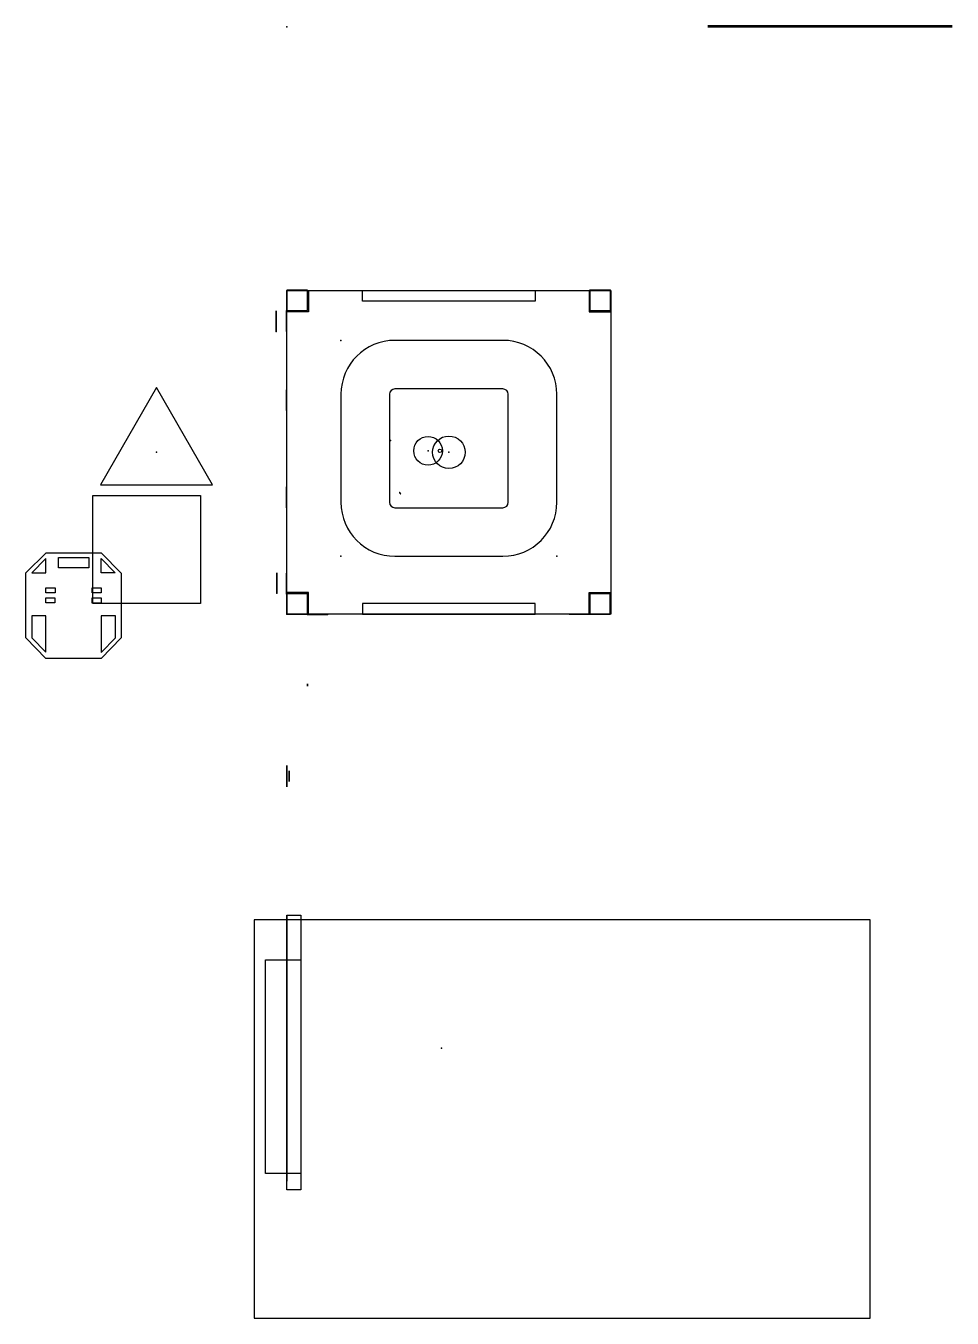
# Model space of a CAD drawing. Header units: centimetres. Extents: x -24 to 62, y -65 to 55.
import ezdxf

# ---------------------------------------------------------------- set-up
doc = ezdxf.new("R2010")
doc.units = ezdxf.units.CM
doc.header["$MEASUREMENT"] = 0
for name, color, linetype in [('Adocreto v1_Sketch1', 7, 'Continuous'), ('estructura totem v10_Sketch1', 7, 'Continuous'), ('estructura totem v10_Sketch10', 7, 'Continuous'), ('estructura totem v10_Sketch11', 7, 'Continuous'), ('estructura totem v10_Sketch12', 7, 'Continuous'), ('estructura totem v10_Sketch13', 7, 'Continuous'), ('estructura totem v10_Sketch14', 7, 'Continuous'), ('estructura totem v10_Sketch15', 7, 'Continuous'), ('estructura totem v10_Sketch16', 7, 'Continuous'), ('estructura totem v10_Sketch17', 7, 'Continuous'), ('estructura totem v10_Sketch18', 7, 'Continuous'), ('estructura totem v10_Sketch19', 7, 'Continuous'), ('estructura totem v10_Sketch2', 7, 'Continuous'), ('estructura totem v10_Sketch20', 7, 'Continuous'), ('estructura totem v10_Sketch21', 7, 'Continuous'), ('estructura totem v10_Sketch22', 7, 'Continuous'), ('estructura totem v10_Sketch23', 7, 'Continuous'), ('estructura totem v10_Sketch24', 7, 'Continuous'), ('estructura totem v10_Sketch25', 7, 'Continuous'), ('estructura totem v10_Sketch26', 7, 'Continuous'), ('estructura totem v10_Sketch27', 7, 'Continuous'), ('estructura totem v10_Sketch28', 7, 'Continuous'), ('estructura totem v10_Sketch3', 7, 'Continuous'), ('estructura totem v10_Sketch4', 7, 'Continuous'), ('estructura totem v10_Sketch5', 7, 'Continuous'), ('estructura totem v10_Sketch6', 7, 'Continuous'), ('estructura totem v10_Sketch7', 7, 'Continuous'), ('estructura totem v10_Sketch8', 7, 'Continuous'), ('estructura totem v10_Sketch9', 7, 'Continuous'), ('Liston 2m v1_Sketch1', 7, 'Continuous'), ('Liston 30cm v1_Sketch1', 7, 'Continuous'), ('Liston marco v1_Sketch1', 7, 'Continuous')]:
    doc.layers.add(name, color=color, linetype=linetype)

# ---------------------------------------------------------------- blocks, each defined once
blk = doc.blocks.new('Liston2mv1')
at = {"layer": 'Liston 2m v1_Sketch1'}
for p, q in [((1.9, 1.9), (0, 1.9)), ((0, 1.9), (0, 0)), ((1.9, 0), (1.9, 1.9)), ((0, 0), (1.9, 0))]:
    blk.add_line(p, q, dxfattribs=at)
blk.add_point((0, 0), dxfattribs=at)
blk = doc.blocks.new('Liston30cmv1')
at = {"layer": 'Liston 30cm v1_Sketch1'}
for p, q in [((1.9, 1.9), (0, 1.9)), ((0, 1.9), (0, 0)), ((1.9, 0), (1.9, 1.9)), ((0, 0), (1.9, 0))]:
    blk.add_line(p, q, dxfattribs=at)
blk.add_point((0, 0), dxfattribs=at)
blk = doc.blocks.new('Adocretov1')
at = {"layer": 'Adocreto v1_Sketch1'}
for p, q in [((15, 20), (5, 20)), ((0, 15), (0, 5)), ((4.5, 15), (4.5, 5)), ((15, 15.5), (5, 15.5)), ((15.5, 5), (15.5, 15)), ((20, 5), (20, 15)), ((5, 4.5), (15, 4.5)), ((5, 0), (15, 0))]:
    blk.add_line(p, q, dxfattribs=at)
for centre, radius, start, end in [((5, 15), 5, 90, 180), ((15, 15), 5, 0, 90), ((5, 15), 0.5, 90, 180), ((15, 15), 0.5, 0, 90), ((5, 5), 5, 180, 270), ((5, 5), 0.5, 180, 270), ((15, 5), 0.5, 270, 0), ((15, 5), 5, 270, 0)]:
    blk.add_arc(centre, radius, start, end, dxfattribs=at)
for p in [(0, 20), (0, 0), (0, 0), (20, 0)]:
    blk.add_point(p, dxfattribs=at)
blk = doc.blocks.new('Listonmarcov1')
at = {"layer": 'Liston marco v1_Sketch1'}
for p, q in [((1.9, 1.9), (0, 1.9)), ((0, 1.9), (0, 0)), ((1.9, 0), (1.9, 1.9)), ((0, 0), (1.9, 0))]:
    blk.add_line(p, q, dxfattribs=at)
blk.add_point((0, 0), dxfattribs=at)

msp = doc.modelspace()

# ---------------------------------------------------------------- linework, layer by layer
at = {"layer": 'estructura totem v10_Sketch1'}
msp.add_point((0, 0), dxfattribs=at)
at = {"layer": 'estructura totem v10_Sketch10', "extrusion": (1, 0, 0)}
msp.add_circle((-6.55, 132.5, 1.9), 0.1, dxfattribs=at)
at = {"layer": 'estructura totem v10_Sketch10'}
msp.add_point((1.9, 0.95, 100), dxfattribs=at)
at = {"layer": 'estructura totem v10_Sketch11', "extrusion": (-0.713985, -0.700161, 0)}
msp.add_circle((-0.68, 167.66, -15.33), 0.1, dxfattribs=at)
at = {"layer": 'estructura totem v10_Sketch11'}
msp.add_point((10.47, 11.22, 167.66), dxfattribs=at)
at = {"layer": 'estructura totem v10_Sketch12'}
msp.add_point((9.6, 16.08, 170.17), dxfattribs=at)
at = {"layer": 'estructura totem v10_Sketch13', "extrusion": (1, 0, 0)}
msp.add_circle((-15, 25), 1, dxfattribs=at)
at = {"layer": 'estructura totem v10_Sketch13'}
msp.add_point((0, 0), dxfattribs=at)
at = {"layer": 'estructura totem v10_Sketch14', "extrusion": (1, 0, 0)}
msp.add_circle((-15, 25, 0.2), 0.5, dxfattribs=at)
at = {"layer": 'estructura totem v10_Sketch14'}
msp.add_point((0.2, -15, 25), dxfattribs=at)
at = {"layer": 'estructura totem v10_Sketch15'}
for p, q in [((-12.09, 21), (-17.29, 12)), ((-6.89, 12), (-12.09, 21)), ((-17.29, 12), (-6.89, 12))]:
    msp.add_line(p, q, dxfattribs=at)
for p in [(-12.09, 15), (0, 0)]:
    msp.add_point(p, dxfattribs=at)
at = {"layer": 'estructura totem v10_Sketch16'}
for p, q in [((-18, 11), (-8, 11)), ((-18, 1), (-18, 11)), ((-8, 11), (-8, 1)), ((-8, 1), (-18, 1))]:
    msp.add_line(p, q, dxfattribs=at)
msp.add_point((0, 0), dxfattribs=at)
at = {"layer": 'estructura totem v10_Sketch17'}
for centre, radius in [((13.07, 15.14, 58.78), 1.33), ((14.17, 15.14, 58.78), 0.163)]:
    msp.add_circle(centre, radius, dxfattribs=at)
msp.add_point((0, 0, 58.78), dxfattribs=at)
at = {"layer": 'estructura totem v10_Sketch18'}
msp.add_point((13.07, 15.14, 58.7), dxfattribs=at)
at = {"layer": 'estructura totem v10_Sketch19'}
msp.add_point((0, 0), dxfattribs=at)
at = {"layer": 'estructura totem v10_Sketch2'}
msp.add_point((0, 0), dxfattribs=at)
at = {"layer": 'estructura totem v10_Sketch20'}
msp.add_point((0, 0), dxfattribs=at)
at = {"layer": 'estructura totem v10_Sketch21'}
for p, q in [((0, -52.5, 45), (0, -27.9, 45)), ((0, -27.9, 45), (0, -40.2, -21.06)), ((0, -40.2, -21.06), (0, -52.5, 45))]:
    msp.add_line(p, q, dxfattribs=at)
msp.add_point((0, 0), dxfattribs=at)
at = {"layer": 'estructura totem v10_Sketch22'}
for p, q in [((54.04, -28.3, 27.59), (-3.05, -28.3, 57.94)), ((-3.05, -28.3, 57.94), (-3.05, -65.2, 57.94)), ((54.04, -65.2, 27.59), (54.04, -28.3, 27.59)), ((-3.05, -65.2, 57.94), (54.04, -65.2, 27.59))]:
    msp.add_line(p, q, dxfattribs=at)
msp.add_point((14.31, -40.2, 48.72), dxfattribs=at)
at = {"layer": 'estructura totem v10_Sketch23'}
for p, q in [((0, -27.9, 45), (0, -40.2, -21.06)), ((0, -52.5, 45), (0, -27.9, 45)), ((0, -40.2, -21.06), (0, -52.5, 45))]:
    msp.add_line(p, q, dxfattribs=at)
msp.add_point((0, 0), dxfattribs=at)
at = {"layer": 'estructura totem v10_Sketch24'}
for p, q in [((-0.02, -53.3), (-0.02, -27.88)), ((-0.02, -27.88), (1.29, -27.88)), ((1.29, -27.88), (1.29, -53.3)), ((1.29, -53.3), (-0.02, -53.3))]:
    msp.add_line(p, q, dxfattribs=at)
msp.add_point((0, 0), dxfattribs=at)
at = {"layer": 'estructura totem v10_Sketch25'}
msp.add_point((0, 0), dxfattribs=at)
at = {"layer": 'estructura totem v10_Sketch26'}
for p, q in [((-2, -32), (1.29, -32)), ((-2, -51.81), (-2, -32)), ((1.29, -32), (1.29, -51.81)), ((1.29, -51.81), (-2, -51.81))]:
    msp.add_line(p, q, dxfattribs=at)
msp.add_point((0, 0), dxfattribs=at)
at = {"layer": 'estructura totem v10_Sketch27'}
for p, q in [((39, 54.5, 59.42), (39, 54.5, 119.84)), ((61.62, 54.5, 59.42), (39, 54.5, 59.42)), ((39, 54.5, 119.84), (61.62, 54.5, 119.84)), ((61.62, 54.5, 119.84), (61.62, 54.5, 59.42))]:
    msp.add_line(p, q, dxfattribs=at)
msp.add_point((50.32, 54.5, 98.22), dxfattribs=at)
at = {"layer": 'estructura totem v10_Sketch28'}
for p, q in [((39, 54.4, 59.42), (61.62, 54.4, 59.42)), ((61.62, 54.4, 119.84), (39, 54.4, 119.84)), ((39, 54.4, 119.84), (39, 54.4, 59.42)), ((40.53, 54.4, 118.18), (60, 54.4, 118.18)), ((50.27, 54.4, 65.44), (40.53, 54.4, 118.18)), ((60, 54.4, 118.18), (50.27, 54.4, 65.44)), ((61.62, 54.4, 59.42), (61.62, 54.4, 119.84))]:
    msp.add_line(p, q, dxfattribs=at)
msp.add_point((0, 54.4), dxfattribs=at)
at = {"layer": 'estructura totem v10_Sketch3'}
for p, q in [((0, 30), (30, 30)), ((0, 0), (0, 30)), ((0, 30), (2, 30)), ((0, 28), (0, 30)), ((2, 30), (2, 28)), ((30, 30), (28, 30)), ((28, 30), (28, 28)), ((30, 30), (30, 0)), ((30, 28), (30, 30)), ((2, 28), (0, 28)), ((28, 28), (30, 28)), ((2, 2), (0, 2)), ((0, 2), (0, 0)), ((2, 0), (2, 2)), ((28, 0), (28, 2)), ((28, 2), (30, 2)), ((30, 2), (30, 0)), ((30, 0), (0, 0)), ((0, 0), (2, 0)), ((30, 0), (28, 0))]:
    msp.add_line(p, q, dxfattribs=at)
msp.add_point((0, 0), dxfattribs=at)
at = {"layer": 'estructura totem v10_Sketch4'}
for p, q in [((7, 30, 69.4), (23, 30, 69.4)), ((7, 29, 69.4), (7, 30, 69.4)), ((23, 30, 69.4), (23, 29, 69.4)), ((23, 29, 69.4), (7, 29, 69.4)), ((23, 1, 69.4), (7, 1, 69.4)), ((7, 1, 69.4), (7, 0, 69.4)), ((7, 0, 69.4), (23, 0, 69.4)), ((23, 0, 69.4), (23, 1, 69.4))]:
    msp.add_line(p, q, dxfattribs=at)
msp.add_circle((15, 15, 69.4), 1.51, dxfattribs=at)
msp.add_point((15, 15, 69.4), dxfattribs=at)
at = {"layer": 'estructura totem v10_Sketch5'}
msp.add_point((0, 0, 69.4), dxfattribs=at)
at = {"layer": 'estructura totem v10_Sketch6'}
msp.add_point((0, 0, 69.4), dxfattribs=at)
at = {"layer": 'estructura totem v10_Sketch7'}
msp.add_point((0, 0), dxfattribs=at)
at = {"layer": 'estructura totem v10_Sketch8'}
for p, q in [((-24.19, 3.85), (-22.3, 5.7)), ((-22.33, 5.15), (-23.64, 3.85)), ((-22.33, 3.85), (-22.33, 5.15)), ((-22.3, 5.7), (-17.2, 5.7)), ((-21.17, 4.31), (-21.17, 5.25)), ((-21.17, 5.25), (-18.37, 5.25)), ((-18.37, 5.25), (-18.37, 4.31)), ((-17.2, 5.7), (-15.36, 3.82)), ((-17.2, 3.85), (-17.2, 5.15)), ((-17.2, 5.15), (-15.92, 3.85)), ((-24.19, -2.2), (-24.19, 3.85)), ((-23.64, 3.85), (-22.33, 3.85)), ((-18.37, 4.31), (-21.17, 4.31)), ((-15.92, 3.85), (-17.2, 3.85)), ((-15.36, 3.82), (-15.36, -2.2)), ((-22.33, 2.45), (-21.49, 2.45)), ((-22.33, 1.98), (-22.33, 2.45)), ((-21.49, 2.45), (-21.49, 1.98)), ((-18.05, 2.45), (-17.2, 2.45)), ((-18.05, 1.98), (-18.05, 2.45)), ((-17.2, 2.45), (-17.2, 1.98)), ((-21.49, 1.98), (-22.33, 1.98)), ((-22.33, 1.52), (-21.5, 1.52)), ((-22.33, 1.05), (-22.33, 1.52)), ((-21.5, 1.52), (-21.5, 1.05)), ((-17.2, 1.98), (-18.05, 1.98)), ((-18.05, 1.04), (-18.05, 1.52)), ((-18.05, 1.52), (-17.21, 1.52)), ((-17.21, 1.52), (-17.21, 1.04)), ((-21.5, 1.05), (-22.33, 1.05)), ((-17.21, 1.04), (-18.05, 1.04)), ((-22.33, -0.16), (-23.64, -0.16)), ((-23.64, -0.16), (-23.64, -2.2)), ((-22.33, -3.52), (-22.33, -0.16)), ((-17.21, -0.15), (-17.21, -3.53)), ((-15.9, -0.15), (-17.21, -0.15)), ((-15.9, -2.2), (-15.9, -0.15)), ((-22.33, -4.1), (-24.19, -2.2)), ((-23.64, -2.2), (-22.33, -3.52)), ((-17.21, -3.53), (-15.9, -2.2)), ((-15.36, -2.2), (-17.2, -4.1)), ((-17.2, -4.1), (-22.33, -4.1))]:
    msp.add_line(p, q, dxfattribs=at)
msp.add_point((0, 0), dxfattribs=at)
at = {"layer": 'estructura totem v10_Sketch9'}
msp.add_point((0, 0), dxfattribs=at)

# ---------------------------------------------------------------- block references
for name, p in [('Liston2mv1', (0, 28.12, 0)), ('Liston2mv1', (28.06, 28.12, 0)), ('Adocretov1', (5, 5.37, 13.83)), ('Liston2mv1', (0, 0)), ('Liston2mv1', (0, 0)), ('Liston2mv1', (28.05, 0, 0.02))]:
    msp.add_blockref(name, p)
at = {"extrusion": (1, -1e-16, -1.679e-13), "rotation": 270}
msp.add_blockref('Listonmarcov1', (26.2, 198.08, -1), dxfattribs=at)
at = {"extrusion": (1, 2.2e-15, -9.3e-15), "rotation": 270}
msp.add_blockref('Liston30cmv1', (26.22, 13.81, -0.05), dxfattribs=at)
at = {"extrusion": (1, 1.3e-15, -9.1e-15), "rotation": 270}
msp.add_blockref('Liston30cmv1', (18.9, 13.82, -0.06), dxfattribs=at)
at = {"extrusion": (1, 1.3e-15, -1.02e-14), "rotation": 270}
msp.add_blockref('Liston30cmv1', (9.9, 13.82, -0.04), dxfattribs=at)
at = {"extrusion": (1, 1e-16, -1.679e-13), "rotation": 270}
msp.add_blockref('Listonmarcov1', (1.95, 198.06, -0.93), dxfattribs=at)
at = {"extrusion": (1, -1.4e-15, -1.02e-14), "rotation": 270}
msp.add_blockref('Liston30cmv1', (1.9, 13.82, -0.05), dxfattribs=at)
at = {"extrusion": (0, 1, 4e-14), "rotation": 180}
msp.add_blockref('Liston30cmv1', (-1.92, 11.92, 0.01), dxfattribs=at)
at = {"extrusion": (-4e-16, 1, 4e-14), "rotation": 180}
msp.add_blockref('Liston30cmv1', (-26.17, 11.91, 0.01), dxfattribs=at)
at = {"extrusion": (3e-16, 1, 4e-14), "rotation": 180}
msp.add_blockref('Liston30cmv1', (-26.17, 200.01, 0.01), dxfattribs=at)
at = {"extrusion": (4.1e-15, 1, 4e-14), "rotation": 180}
msp.add_blockref('Liston30cmv1', (-1.89, 200.01, -0.02), dxfattribs=at)

doc.saveas('drawing.dxf')
